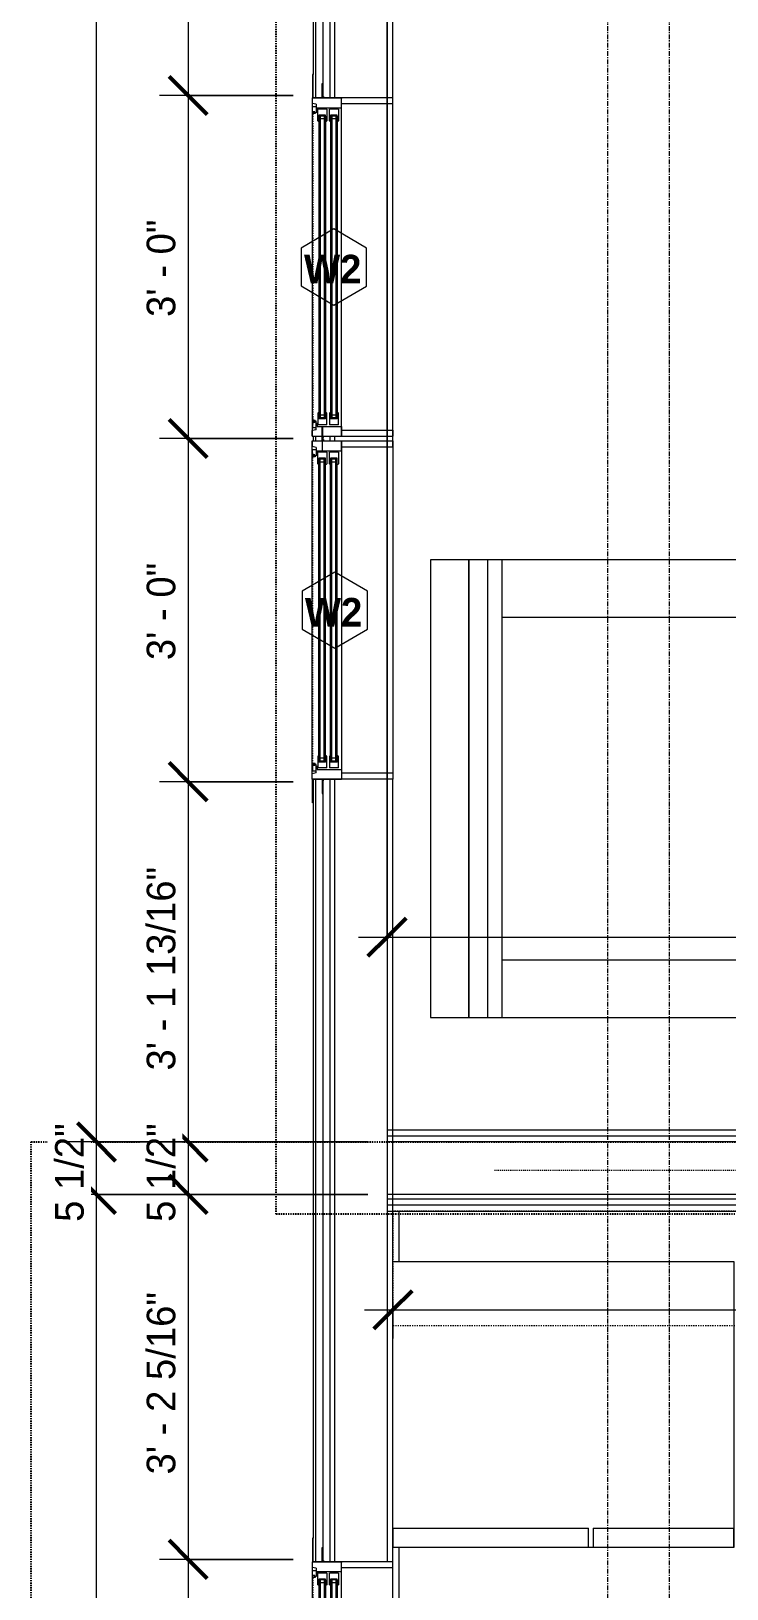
# Model space of a CAD drawing. Header units: inches. Extents: x -4058 to -1781, y 9814 to 12264.
# Drawn here: x -3889.8 to -3816.8, y 10506.3 to 10669.7 of the extents above; entities that cross this region are included whole.
import ezdxf

# ---------------------------------------------------------------- set-up
doc = ezdxf.new("R2010")
doc.units = ezdxf.units.IN
doc.header["$MEASUREMENT"] = 0
for name, pattern in [('Dash', [0.25, 0.125, -0.125]), ('Dash 3_32_', [0.1875, 0.09375, -0.09375]), ('Dash_2_', [0.25, 0.125, -0.125]), ('Grid Line 1_2_', [0.875, 0.5, -0.125, 0.125, -0.125])]:
    doc.linetypes.add(name, pattern=pattern)
for name, color, linetype, lineweight in [('0-1', 7, 'Continuous', 5), ('0-2', 7, 'Continuous', 9), ('A-ANNO-DIMS', 211, 'Continuous', 9), ('A-ANNO-DIMS-32', 211, 'Continuous', 9), ('A-DETL-1', 90, 'Dash 3_32_', 9), ('A-DETL-GENF-HDLN-1', 7, 'Dash', 9), ('A-DETL-GENF-HDLN-2', 1, 'Continuous', 18), ('A-FLOR-2', 192, 'Continuous', 9), ('A-GLAZ', 151, 'Continuous', 18), ('A-GLAZ-1', 7, 'Continuous', 9), ('A-GLAZ-IDEN', 152, 'Continuous', 9), ('A-WALL-1', 7, 'Continuous', 9), ('I-FURN', 30, 'Continuous', 9), ('I-WALL-3', 7, 'Continuous', 9), ('Q-CASE', 31, 'Continuous', 9), ('Q-CASE-HDLN', 31, 'Dash', 9), ('Q-SPCQ', 91, 'Continuous', 9), ('S-GRID-1', 1, 'Grid Line 1_2_', 9)]:
    doc.layers.add(name, color=color, linetype=linetype, lineweight=lineweight)
doc.layers.add('0-4', color=250, linetype='Dash_2_')
doc.styles.add('Century Gothic', font='ufonts.com_century-gothic.ttf', dxfattribs={"height": 3})
doc.styles.add('Century Gothic_B', font='GOTHICB.TTF', dxfattribs={"height": 3})
doc.dimstyles.new('MARKETING_DIMENSION', dxfattribs={"dimscale": 12, "dimtxt": 3.132505, "dimasz": 0.333333, "dimexe": 0.25, "dimexo": 0.166667, "dimgap": 0.041667, "dimtad": 1, "dimdec": 4, "dimrnd": 0.0625, "dimzin": 3, "dimdsep": 46, "dimlunit": 4, "dimtxsty": 'Century Gothic', "dimblk1": 'OBLIQUE', "dimblk2": 'OBLIQUE', "dimsah": 1, "dimcen": 0.09, "dimdle": 0.25, "dimazin": 0, "dimtfac": 1, "dimtdec": 4, "dimtix": 1, "dimtmove": 0, "dimatfit": 3, "dimfxl": 1, "dimtvp": 1, "dimtfill": 1, "dimfrac": 2, "dimtolj": 1, "dimtzin": 0, "dimarcsym": 2})
doc.dimstyles.new('THE_DIMENSION_STRING_3', dxfattribs={"dimscale": 12, "dimtxt": 3.132505, "dimasz": 0.333333, "dimexe": 0.25, "dimexo": 0.166667, "dimgap": 0.041667, "dimtad": 1, "dimdec": 4, "dimrnd": 0.0625, "dimzin": 3, "dimdsep": 46, "dimlunit": 4, "dimtxsty": 'Century Gothic', "dimblk1": 'OBLIQUE', "dimblk2": 'OBLIQUE', "dimsah": 1, "dimcen": 0.09, "dimdle": 0.25, "dimazin": 0, "dimtfac": 1, "dimtdec": 4, "dimtix": 1, "dimtmove": 0, "dimatfit": 3, "dimfxl": 1, "dimtvp": 1, "dimtfill": 1, "dimfrac": 2, "dimtolj": 1, "dimtzin": 0, "dimarcsym": 2})
doc.dimstyles.new('THE_DIMENSION_STRING_4', dxfattribs={"dimscale": 12, "dimtxt": 3.132505, "dimasz": 0.333333, "dimexe": 0.25, "dimexo": 0.166667, "dimgap": 0.041667, "dimtad": 1, "dimdec": 4, "dimrnd": 0.0625, "dimzin": 3, "dimdsep": 46, "dimlunit": 4, "dimtxsty": 'Century Gothic', "dimblk1": 'OBLIQUE', "dimblk2": 'OBLIQUE', "dimsah": 1, "dimcen": 0.09, "dimdle": 0.25, "dimazin": 0, "dimtfac": 1, "dimtdec": 4, "dimtix": 1, "dimtmove": 0, "dimatfit": 3, "dimfxl": 1, "dimtvp": 1, "dimtfill": 1, "dimfrac": 2, "dimtolj": 1, "dimtzin": 0, "dimarcsym": 2})
doc.dimstyles.new('THE_DIMENSION_STRING_5', dxfattribs={"dimscale": 12, "dimtxt": 3.132505, "dimasz": 0.333333, "dimexe": 0.25, "dimexo": 0.166667, "dimgap": 0.041667, "dimtad": 1, "dimdec": 4, "dimrnd": 0.0625, "dimzin": 3, "dimdsep": 46, "dimlunit": 4, "dimtxsty": 'Century Gothic', "dimblk1": 'OBLIQUE', "dimblk2": 'OBLIQUE', "dimsah": 1, "dimcen": 0.09, "dimdle": 0.25, "dimazin": 0, "dimtfac": 1, "dimtdec": 4, "dimtix": 1, "dimtmove": 0, "dimatfit": 3, "dimfxl": 1, "dimtvp": 1, "dimtfill": 1, "dimfrac": 2, "dimtolj": 1, "dimtzin": 0, "dimarcsym": 2})

# ---------------------------------------------------------------- blocks, each defined once
blk = doc.blocks.new('Window-Double_Hung-Marvin-Essential - ESDH3066 - 2nd Floor-3357214-UNIT PLANS - 2ND FLOOR')
at = {"layer": 'A-DETL-GENF-HDLN-1'}
blk.add_line((16.1, 4.22), (-16.5, 4.22), dxfattribs=at)
at = {"layer": 'A-DETL-GENF-HDLN-2'}
for p, q in [((-17.75, 4.28), (-17.16, 4.28)), ((-17.75, 4.28), (-17.75, 1.19)), ((-17.08, 3.87), (-17.16, 4.28)), ((-17.08, 3.87), (-16.19, 3.87)), ((-16.85, 4.25), (-16.85, 3.87)), ((-16.3, 4.25), (-16.85, 4.25)), ((-16.38, 3.77), (-16.72, 3.77)), ((-16.72, 3.77), (-16.72, 1.19)), ((-15.34, 3.69), (-16.56, 3.69)), ((-16.56, 2.75), (-16.56, 3.69)), ((-16.38, 3.87), (-16.38, 3.77)), ((-16.3, 4.01), (-16.3, 4.25)), ((-16.18, 4.01), (-16.3, 4.01)), ((-16.19, 3.97), (-16.1, 3.97)), ((-16.19, 3.87), (-16.19, 3.97)), ((-16.18, 4.22), (-16.1, 4.22)), ((-16.18, 4.22), (-16.18, 4.01)), ((-16.1, 3.97), (-16.1, 4.22)), ((-15.94, 2.87), (-15.94, 3.59)), ((-15.94, 3.59), (-15.28, 3.59)), ((-15.84, 2.88), (-15.84, 3.57)), ((-15.54, 3.01), (-15.54, 3.45)), ((-15.34, 3.69), (-15.28, 3.63)), ((-15.28, 3.59), (-15.28, 3.63)), ((15.34, 3.69), (15.28, 3.63)), ((15.28, 3.59), (15.28, 3.63)), ((15.94, 3.59), (15.28, 3.59)), ((15.34, 3.69), (16.56, 3.69)), ((15.54, 3.01), (15.54, 3.45)), ((15.84, 2.88), (15.84, 3.57)), ((15.94, 2.87), (15.94, 3.59)), ((16.18, 4.22), (16.1, 4.22)), ((16.1, 3.97), (16.1, 4.22)), ((16.19, 3.97), (16.1, 3.97)), ((16.18, 4.22), (16.18, 4.01)), ((16.18, 4.01), (16.3, 4.01)), ((16.19, 3.87), (16.19, 3.97)), ((17.08, 3.87), (16.19, 3.87)), ((16.3, 4.01), (16.3, 4.25)), ((16.3, 4.25), (16.85, 4.25)), ((16.38, 3.87), (16.38, 3.77)), ((16.38, 3.77), (16.72, 3.77)), ((16.56, 2.75), (16.56, 3.69)), ((16.72, 3.77), (16.72, 1.19)), ((16.85, 4.25), (16.85, 3.87)), ((17.08, 3.87), (17.16, 4.28)), ((17.75, 4.28), (17.16, 4.28)), ((17.75, 4.28), (17.75, 1.19)), ((-19.25, 3.23), (-19.25, 3.19)), ((-17.75, 3.23), (-19.25, 3.23)), ((-19.25, 3.19), (-17.9, 3.19)), ((-17.9, 3.19), (-17.9, 3.08)), ((-17.9, 3.08), (-17.75, 3.08)), ((-16.56, 2.75), (-15.34, 2.75)), ((-15.34, 2.47), (-16.56, 2.47)), ((-16.56, 1.53), (-16.56, 2.47)), ((-15.28, 2.87), (-15.94, 2.87)), ((-15.94, 1.65), (-15.94, 2.37)), ((-15.94, 2.37), (-15.28, 2.37)), ((-15.28, 1.65), (-15.94, 1.65)), ((-15.84, 1.66), (-15.84, 2.35)), ((-15.54, 1.79), (-15.54, 2.23)), ((-15.34, 2.75), (-15.28, 2.81)), ((-15.34, 2.47), (-15.28, 2.41)), ((-15.28, 2.81), (-15.28, 2.87)), ((-15.28, 2.37), (-15.28, 2.41)), ((-15.28, 1.59), (-15.28, 1.65)), ((15.28, 2.81), (15.28, 2.87)), ((15.28, 2.87), (15.94, 2.87)), ((15.34, 2.75), (15.28, 2.81)), ((15.34, 2.47), (15.28, 2.41)), ((15.28, 2.37), (15.28, 2.41)), ((15.94, 2.37), (15.28, 2.37)), ((15.28, 1.59), (15.28, 1.65)), ((15.28, 1.65), (15.94, 1.65)), ((16.56, 2.75), (15.34, 2.75)), ((15.34, 2.47), (16.56, 2.47)), ((15.54, 1.79), (15.54, 2.23)), ((15.84, 1.66), (15.84, 2.35)), ((15.94, 1.65), (15.94, 2.37)), ((16.56, 1.53), (16.56, 2.47)), ((17.75, 3.23), (19.25, 3.23)), ((17.9, 3.08), (17.75, 3.08)), ((17.9, 3.19), (17.9, 3.08)), ((19.25, 3.19), (17.9, 3.19)), ((19.25, 3.23), (19.25, 3.19)), ((-16.72, 1.19), (-17.75, 1.19)), ((-17.13, 1.16), (-17.13, -4.19)), ((-16.56, 1.53), (-15.34, 1.53)), ((-15.34, 1.53), (-15.28, 1.59)), ((15.34, 1.53), (15.28, 1.59)), ((16.56, 1.53), (15.34, 1.53)), ((16.72, 1.19), (17.75, 1.19)), ((17.12, -4.19), (17.12, 1.16)), ((-17.13, -4.19), (-17.75, -4.19)), ((17.12, -4.19), (17.75, -4.19))]:
    blk.add_line(p, q, dxfattribs=at)
at = {"layer": 'A-GLAZ'}
for p, q in [((15.84, 3.57), (-15.84, 3.57)), ((15.84, 3.45), (-15.84, 3.45)), ((15.84, 3.01), (-15.84, 3.01)), ((15.84, 2.88), (-15.84, 2.88)), ((15.84, 2.35), (-15.84, 2.35)), ((15.84, 2.23), (-15.84, 2.23)), ((15.84, 1.79), (-15.84, 1.79)), ((15.84, 1.66), (-15.84, 1.66))]:
    blk.add_line(p, q, dxfattribs=at)
at = {"layer": 'A-GLAZ-1'}
for p, q in [((17.75, 4.28), (-17.75, 4.28)), ((-17.75, 4.28), (-17.75, 1.19)), ((17.75, 1.19), (17.75, 4.28)), ((20.21, 4.25), (17.75, 4.25)), ((17.75, 4.19), (20.21, 4.19)), ((20.21, 4.19), (20.21, 4.25)), ((-17.75, 1.19), (17.75, 1.19)), ((-17.75, 1.16), (-17.75, -4.19)), ((17.75, -4.19), (17.75, 1.16)), ((-17.75, -4.19), (17.75, -4.19))]:
    blk.add_line(p, q, dxfattribs=at)
blk = doc.blocks.new('Window-Double_Hung-Marvin-Essential - ESDH3066 - 2nd Floor-3357213-UNIT PLANS - 2ND FLOOR')
at = {"layer": 'A-DETL-GENF-HDLN-1'}
blk.add_line((16.1, -4.22), (-16.5, -4.22), dxfattribs=at)
at = {"layer": 'A-DETL-GENF-HDLN-2'}
for p, q in [((-17.13, 4.19), (-17.75, 4.19)), ((-17.13, -1.16), (-17.13, 4.19)), ((17.12, 4.19), (17.75, 4.19)), ((17.12, 4.19), (17.12, -1.16)), ((-16.72, -1.19), (-17.75, -1.19)), ((-17.75, -4.28), (-17.75, -1.19)), ((-16.72, -3.77), (-16.72, -1.19)), ((-16.56, -1.53), (-15.34, -1.53)), ((-16.56, -1.53), (-16.56, -2.47)), ((-15.34, -1.53), (-15.28, -1.59)), ((-15.28, -1.59), (-15.28, -1.65)), ((15.34, -1.53), (15.28, -1.59)), ((15.28, -1.59), (15.28, -1.65)), ((16.56, -1.53), (15.34, -1.53)), ((16.56, -1.53), (16.56, -2.47)), ((16.72, -3.77), (16.72, -1.19)), ((16.72, -1.19), (17.75, -1.19)), ((17.75, -4.28), (17.75, -1.19)), ((-19.25, -3.23), (-19.25, -3.19)), ((-19.25, -3.19), (-17.9, -3.19)), ((-17.75, -3.23), (-19.25, -3.23)), ((-17.9, -3.19), (-17.9, -3.08)), ((-17.9, -3.08), (-17.75, -3.08)), ((-15.34, -2.47), (-16.56, -2.47)), ((-16.56, -2.75), (-15.34, -2.75)), ((-16.56, -2.75), (-16.56, -3.69)), ((-15.28, -1.65), (-15.94, -1.65)), ((-15.94, -1.65), (-15.94, -2.37)), ((-15.94, -2.37), (-15.28, -2.37)), ((-15.28, -2.87), (-15.94, -2.87)), ((-15.94, -2.87), (-15.94, -3.59)), ((-15.84, -1.66), (-15.84, -2.35)), ((-15.84, -2.88), (-15.84, -3.57)), ((-15.54, -1.79), (-15.54, -2.23)), ((-15.54, -3.01), (-15.54, -3.45)), ((-15.34, -2.47), (-15.28, -2.41)), ((-15.34, -2.75), (-15.28, -2.81)), ((-15.28, -2.37), (-15.28, -2.41)), ((-15.28, -2.81), (-15.28, -2.87)), ((15.28, -1.65), (15.94, -1.65)), ((15.28, -2.37), (15.28, -2.41)), ((15.94, -2.37), (15.28, -2.37)), ((15.34, -2.47), (15.28, -2.41)), ((15.34, -2.75), (15.28, -2.81)), ((15.28, -2.81), (15.28, -2.87)), ((15.28, -2.87), (15.94, -2.87)), ((15.34, -2.47), (16.56, -2.47)), ((16.56, -2.75), (15.34, -2.75)), ((15.54, -1.79), (15.54, -2.23)), ((15.54, -3.01), (15.54, -3.45)), ((15.84, -1.66), (15.84, -2.35)), ((15.84, -2.88), (15.84, -3.57)), ((15.94, -1.65), (15.94, -2.37)), ((15.94, -2.87), (15.94, -3.59)), ((16.56, -2.75), (16.56, -3.69)), ((17.9, -3.08), (17.75, -3.08)), ((17.75, -3.23), (19.25, -3.23)), ((17.9, -3.19), (17.9, -3.08)), ((19.25, -3.19), (17.9, -3.19)), ((19.25, -3.23), (19.25, -3.19)), ((-17.75, -4.28), (-17.16, -4.28)), ((-17.08, -3.87), (-17.16, -4.28)), ((-17.08, -3.87), (-16.19, -3.87)), ((-16.85, -4.25), (-16.85, -3.87)), ((-16.3, -4.25), (-16.85, -4.25)), ((-16.38, -3.77), (-16.72, -3.77)), ((-15.34, -3.69), (-16.56, -3.69)), ((-16.38, -3.87), (-16.38, -3.77)), ((-16.18, -4.01), (-16.3, -4.01)), ((-16.3, -4.01), (-16.3, -4.25)), ((-16.19, -3.87), (-16.19, -3.97)), ((-16.19, -3.97), (-16.1, -3.97)), ((-16.18, -4.22), (-16.18, -4.01)), ((-16.18, -4.22), (-16.1, -4.22)), ((-16.1, -3.97), (-16.1, -4.22)), ((-15.94, -3.59), (-15.28, -3.59)), ((-15.34, -3.69), (-15.28, -3.63)), ((-15.28, -3.59), (-15.28, -3.63)), ((15.28, -3.59), (15.28, -3.63)), ((15.94, -3.59), (15.28, -3.59)), ((15.34, -3.69), (15.28, -3.63)), ((15.34, -3.69), (16.56, -3.69)), ((16.19, -3.97), (16.1, -3.97)), ((16.1, -3.97), (16.1, -4.22)), ((16.18, -4.22), (16.1, -4.22)), ((16.18, -4.22), (16.18, -4.01)), ((16.18, -4.01), (16.3, -4.01)), ((17.08, -3.87), (16.19, -3.87)), ((16.19, -3.87), (16.19, -3.97)), ((16.3, -4.01), (16.3, -4.25)), ((16.3, -4.25), (16.85, -4.25)), ((16.38, -3.87), (16.38, -3.77)), ((16.38, -3.77), (16.72, -3.77)), ((16.85, -4.25), (16.85, -3.87)), ((17.08, -3.87), (17.16, -4.28)), ((17.75, -4.28), (17.16, -4.28))]:
    blk.add_line(p, q, dxfattribs=at)
at = {"layer": 'A-GLAZ'}
for p, q in [((15.84, -1.66), (-15.84, -1.66)), ((15.84, -1.79), (-15.84, -1.79)), ((15.84, -2.23), (-15.84, -2.23)), ((15.84, -2.35), (-15.84, -2.35)), ((15.84, -2.88), (-15.84, -2.88)), ((15.84, -3.01), (-15.84, -3.01)), ((15.84, -3.45), (-15.84, -3.45)), ((15.84, -3.57), (-15.84, -3.57))]:
    blk.add_line(p, q, dxfattribs=at)
at = {"layer": 'A-GLAZ-1'}
for p, q in [((-17.75, 4.19), (17.75, 4.19)), ((-17.75, -1.16), (-17.75, 4.19)), ((17.75, 4.19), (17.75, -1.16)), ((-17.75, -1.19), (17.75, -1.19)), ((-17.75, -4.28), (-17.75, -1.19)), ((17.75, -1.19), (17.75, -4.28)), ((17.75, -4.28), (-17.75, -4.28)), ((17.75, -4.19), (20.21, -4.19)), ((20.21, -4.25), (17.75, -4.25)), ((20.21, -4.19), (20.21, -4.25))]:
    blk.add_line(p, q, dxfattribs=at)
blk = doc.blocks.new('CTR - 1st Phase - Shell_rvt-1-UNIT PLANS - 2ND FLOOR')
at = {"layer": 'A-WALL-1'}
for p, q in [((-3857.97, 10713.5), (-3857.97, 10662.74)), ((-3852.47, 10713.5), (-3852.47, 10662.74)), ((-3851.85, 10662.74), (-3851.85, 10713.5)), ((-3860.22, 10703.98), (-3860.22, 10665.2)), ((-3859.97, 10702.23), (-3859.97, 10662.74)), ((-3859.22, 10702.23), (-3859.22, 10662.74)), ((-3858.47, 10702.23), (-3858.47, 10662.74)), ((-3857.22, 10662.74), (-3857.19, 10662.74)), ((-3860.22, 10627.24), (-3860.22, 10626.74)), ((-3859.97, 10627.24), (-3859.97, 10626.74)), ((-3859.22, 10627.24), (-3859.22, 10626.74)), ((-3858.47, 10627.24), (-3858.47, 10626.74)), ((-3857.97, 10627.24), (-3857.97, 10626.74)), ((-3857.19, 10627.24), (-3857.22, 10627.24)), ((-3852.47, 10627.24), (-3852.47, 10626.74)), ((-3851.85, 10626.74), (-3851.85, 10627.24)), ((-3857.22, 10626.74), (-3857.19, 10626.74)), ((-3859.97, 10591.24), (-3859.97, 10509.14)), ((-3859.22, 10591.24), (-3859.22, 10509.14)), ((-3858.47, 10591.24), (-3858.47, 10509.14)), ((-3857.97, 10591.24), (-3857.97, 10509.14)), ((-3857.19, 10591.24), (-3857.22, 10591.24)), ((-3852.47, 10591.24), (-3852.47, 10509.14)), ((-3851.85, 10540.65), (-3851.85, 10591.24)), ((-3860.22, 10588.78), (-3860.22, 10511.6)), ((-3851.85, 10509.14), (-3851.85, 10510.65)), ((-3857.22, 10509.14), (-3857.19, 10509.14))]:
    blk.add_line(p, q, dxfattribs=at)
at = {"layer": '0-2'}
for name, p, rotation in [('Window-Double_Hung-Marvin-Essential - ESDH3066 - 2nd Floor-3357214-UNIT PLANS - 2ND FLOOR', (-3856.04, 10644.99), 89.99999999999991), ('Window-Double_Hung-Marvin-Essential - ESDH3066 - 2nd Floor-3357213-UNIT PLANS - 2ND FLOOR', (-3856.04, 10608.99), 269.9999999999999), ('Window-Double_Hung-Marvin-Essential - ESDH3066 - 2nd Floor-3357214-UNIT PLANS - 2ND FLOOR', (-3856.04, 10491.39), 89.99999999999991)]:
    blk.add_blockref(name, p, dxfattribs=dict(at, rotation=rotation))
blk = doc.blocks.new('CTR - 1st Phase - Common Walls_rvt-1-UNIT PLANS - 2ND FLOOR')
at = {"layer": 'A-WALL-1'}
for p, q in [((-3783.41, 10553.81), (-3852.47, 10553.81)), ((-3783.41, 10553.19), (-3852.47, 10553.19)), ((-3487.3, 10547.69), (-3852.47, 10547.69)), ((-3487.3, 10547.19), (-3852.47, 10547.19)), ((-3487.3, 10546.56), (-3852.47, 10546.56))]:
    blk.add_line(p, q, dxfattribs=at)
at = {"layer": 'I-WALL-3'}
for p, q in [((-3783.41, 10554.44), (-3852.47, 10554.44)), ((-3852.47, 10554.44), (-3852.47, 10545.94)), ((-3852.47, 10545.94), (-3487.3, 10545.94))]:
    blk.add_line(p, q, dxfattribs=at)
blk = doc.blocks.new('Couch-Both_Arms-Generic - 2-1352635-UNIT PLANS - 2ND FLOOR')
at = {"layer": 'I-FURN'}
for p, q in [((24, 17.5), (-24, 17.5)), ((-24, 17.5), (-24, 13.5)), ((24, 13.5), (24, 17.5)), ((-24, 13.5), (24, 13.5)), ((24, 13.5), (-24, 13.5)), ((-24, 13.5), (-24, 10)), ((24, 10), (24, 13.5)), ((-24, 11.5), (24, 11.5)), ((-24, 10), (-24, -17.5)), ((-24, 10), (24, 10)), ((-18, -17.5), (-18, 10)), ((18, 10), (18, -17.5)), ((24, -17.5), (24, 10)), ((-24, -17.5), (-18, -17.5)), ((-18, -17.5), (-18, -18.5)), ((18, -18.5), (18, -17.5)), ((18, -17.5), (24, -17.5)), ((-18, -18.5), (18, -18.5))]:
    blk.add_line(p, q, dxfattribs=at)
blk = doc.blocks.new('OD_CW_Upper Cabinet - OD_CW_Upper Cabinet-4320237-UNIT PLANS - 2ND FLOOR')
at = {"layer": 'Q-CASE-HDLN'}
for p, q in [((171.54, 24), (0.74, 24)), ((0.74, 24), (0.74, 12)), ((171.54, 12), (171.54, 24)), ((0.74, 12), (171.54, 12))]:
    blk.add_line(p, q, dxfattribs=at)
blk = doc.blocks.new('Refrigerator_-_Side-by-Side_6047 - 36_ X 30_-1372843-UNIT PLANS - 2ND FLOOR')
at = {"layer": 'Q-SPCQ'}
for p, q in [((-17.88, 15.58), (17.87, 15.58)), ((-17.88, -14.42), (-17.88, 15.58)), ((-17.88, 15.58), (-3.13, 15.58)), ((-17.88, 15.58), (-17.88, 13.58)), ((-3.13, 13.58), (-3.13, 15.58)), ((-2.63, 15.58), (17.87, 15.58)), ((-2.63, 15.58), (-2.63, 13.58)), ((17.87, 15.58), (17.87, -14.42)), ((17.87, 13.58), (17.87, 15.58)), ((-3.13, 13.58), (-17.88, 13.58)), ((17.87, 13.58), (-2.63, 13.58)), ((17.87, -14.42), (-17.88, -14.42))]:
    blk.add_line(p, q, dxfattribs=at)
blk = doc.blocks.new('DIMBLOCK638-UNIT PLANS - 2ND FLOOR')
at = {"layer": 'A-ANNO-DIMS-32', "lineweight": 50}
for p, q in [((-3873.33, 10712.69), (-3875.33, 10714.69)), ((-3873.33, 10712.69), (-3871.33, 10710.69)), ((-3873.33, 10662.99), (-3875.33, 10664.99)), ((-3873.33, 10662.99), (-3871.33, 10660.99))]:
    blk.add_line(p, q, dxfattribs=at)
at = {"layer": 'A-ANNO-DIMS-32'}
for p, q in [((-3861.97, 10712.69), (-3876.33, 10712.69)), ((-3873.33, 10712.69), (-3873.33, 10662.99)), ((-3873.33, 10712.69), (-3861.97, 10712.69)), ((-3862.32, 10662.99), (-3876.33, 10662.99)), ((-3873.33, 10662.99), (-3862.32, 10662.99))]:
    blk.add_line(p, q, dxfattribs=at)
at = {"layer": 'A-ANNO-DIMS-32', "color": 0, "insert": (-3877.68, 10676.43), "char_height": 3, "width": 27.387, "attachment_point": 1, "rotation": 90, "line_spacing_factor": 0.984502, "style": 'Century Gothic', "bg_fill": 3, "box_fill_scale": 1.25, "bg_fill_color": 256, "bg_fill_true_color": 13158600, "bg_fill_transparency": 0}
blk.add_mtext('4\' - 1 11/16"', dxfattribs=at)
blk = doc.blocks.new('_Oblique')
at = {"color": 0, "linetype": 'ByBlock', "lineweight": -2}
blk.add_line((-0.5, -0.5), (0.5, 0.5), dxfattribs=at)
blk = doc.blocks.new('DIMBLOCK639-UNIT PLANS - 2ND FLOOR')
at = {"layer": 'A-ANNO-DIMS-32', "lineweight": 50}
for p, q in [((-3873.33, 10662.99), (-3875.33, 10664.99)), ((-3873.33, 10662.99), (-3871.33, 10660.99)), ((-3873.33, 10626.99), (-3875.33, 10628.99)), ((-3873.33, 10626.99), (-3871.33, 10624.99))]:
    blk.add_line(p, q, dxfattribs=at)
at = {"layer": 'A-ANNO-DIMS-32'}
for p, q in [((-3862.32, 10662.99), (-3876.33, 10662.99)), ((-3873.33, 10662.99), (-3873.33, 10626.99)), ((-3873.33, 10662.99), (-3862.32, 10662.99)), ((-3862.32, 10626.99), (-3876.33, 10626.99)), ((-3873.33, 10626.99), (-3862.32, 10626.99))]:
    blk.add_line(p, q, dxfattribs=at)
at = {"layer": 'A-ANNO-DIMS-32', "color": 0, "insert": (-3877.68, 10639.75), "char_height": 3, "width": 12.5897, "attachment_point": 1, "rotation": 90, "line_spacing_factor": 0.984502, "style": 'Century Gothic', "bg_fill": 3, "box_fill_scale": 1.25, "bg_fill_color": 256, "bg_fill_true_color": 13158600, "bg_fill_transparency": 0}
blk.add_mtext('3\' - 0"', dxfattribs=at)
blk = doc.blocks.new('DIMBLOCK640-UNIT PLANS - 2ND FLOOR')
at = {"layer": 'A-ANNO-DIMS-32', "lineweight": 50}
for p, q in [((-3873.33, 10626.99), (-3875.33, 10628.99)), ((-3873.33, 10626.99), (-3871.33, 10624.99)), ((-3873.33, 10590.99), (-3875.33, 10592.99)), ((-3873.33, 10590.99), (-3871.33, 10588.99))]:
    blk.add_line(p, q, dxfattribs=at)
at = {"layer": 'A-ANNO-DIMS-32'}
for p, q in [((-3862.32, 10626.99), (-3876.33, 10626.99)), ((-3873.33, 10626.99), (-3873.33, 10590.99)), ((-3873.33, 10626.99), (-3862.32, 10626.99)), ((-3862.32, 10590.99), (-3876.33, 10590.99)), ((-3873.33, 10590.99), (-3862.32, 10590.99))]:
    blk.add_line(p, q, dxfattribs=at)
at = {"layer": 'A-ANNO-DIMS-32', "color": 0, "insert": (-3877.68, 10603.74), "char_height": 3, "width": 12.5897, "attachment_point": 1, "rotation": 90, "line_spacing_factor": 0.984502, "style": 'Century Gothic', "bg_fill": 3, "box_fill_scale": 1.25, "bg_fill_color": 256, "bg_fill_true_color": 13158600, "bg_fill_transparency": 0}
blk.add_mtext('3\' - 0"', dxfattribs=at)
blk = doc.blocks.new('DIMBLOCK641-UNIT PLANS - 2ND FLOOR')
at = {"layer": 'A-ANNO-DIMS-32', "lineweight": 50}
for p, q in [((-3873.33, 10590.99), (-3875.33, 10592.99)), ((-3873.33, 10590.99), (-3871.33, 10588.99)), ((-3873.33, 10553.19), (-3875.33, 10555.19)), ((-3873.33, 10553.19), (-3871.33, 10551.19))]:
    blk.add_line(p, q, dxfattribs=at)
at = {"layer": 'A-ANNO-DIMS-32'}
for p, q in [((-3862.32, 10590.99), (-3876.33, 10590.99)), ((-3873.33, 10590.99), (-3873.33, 10553.19)), ((-3873.33, 10590.99), (-3862.32, 10590.99)), ((-3854.47, 10553.19), (-3876.33, 10553.19)), ((-3873.33, 10553.19), (-3854.47, 10553.19))]:
    blk.add_line(p, q, dxfattribs=at)
at = {"layer": 'A-ANNO-DIMS-32', "color": 0, "insert": (-3877.68, 10560.68), "char_height": 3, "width": 27.387, "attachment_point": 1, "rotation": 90, "line_spacing_factor": 0.984502, "style": 'Century Gothic', "bg_fill": 3, "box_fill_scale": 1.25, "bg_fill_color": 256, "bg_fill_true_color": 13158600, "bg_fill_transparency": 0}
blk.add_mtext('3\' - 1 13/16"', dxfattribs=at)
blk = doc.blocks.new('DIMBLOCK642-UNIT PLANS - 2ND FLOOR')
at = {"layer": 'A-ANNO-DIMS-32', "lineweight": 50}
for p, q in [((-3873.33, 10553.19), (-3875.33, 10555.19)), ((-3873.33, 10553.19), (-3871.33, 10551.19)), ((-3873.33, 10547.69), (-3875.33, 10549.69)), ((-3873.33, 10547.69), (-3871.33, 10545.69))]:
    blk.add_line(p, q, dxfattribs=at)
at = {"layer": 'A-ANNO-DIMS-32'}
for p, q in [((-3854.47, 10553.19), (-3876.33, 10553.19)), ((-3873.33, 10553.19), (-3873.33, 10547.69)), ((-3873.33, 10553.19), (-3854.47, 10553.19)), ((-3854.47, 10547.69), (-3876.33, 10547.69)), ((-3873.33, 10547.69), (-3854.47, 10547.69))]:
    blk.add_line(p, q, dxfattribs=at)
at = {"layer": 'A-ANNO-DIMS-32', "color": 0, "insert": (-3877.68, 10544.8), "char_height": 3, "width": 13.5444, "attachment_point": 1, "rotation": 90, "line_spacing_factor": 0.984502, "style": 'Century Gothic', "bg_fill": 3, "box_fill_scale": 1.25, "bg_fill_color": 256, "bg_fill_true_color": 13158600, "bg_fill_transparency": 0}
blk.add_mtext('5 1/2"', dxfattribs=at)
blk = doc.blocks.new('DIMBLOCK643-UNIT PLANS - 2ND FLOOR')
at = {"layer": 'A-ANNO-DIMS-32', "lineweight": 50}
for p, q in [((-3873.33, 10547.69), (-3875.33, 10549.69)), ((-3873.33, 10547.69), (-3871.33, 10545.69)), ((-3873.33, 10509.39), (-3875.33, 10511.39)), ((-3873.33, 10509.39), (-3871.33, 10507.39))]:
    blk.add_line(p, q, dxfattribs=at)
at = {"layer": 'A-ANNO-DIMS-32'}
for p, q in [((-3854.47, 10547.69), (-3876.33, 10547.69)), ((-3873.33, 10547.69), (-3873.33, 10509.39)), ((-3873.33, 10547.69), (-3854.47, 10547.69)), ((-3862.32, 10509.39), (-3876.33, 10509.39)), ((-3873.33, 10509.39), (-3862.32, 10509.39))]:
    blk.add_line(p, q, dxfattribs=at)
at = {"layer": 'A-ANNO-DIMS-32', "color": 0, "insert": (-3877.68, 10518.3), "char_height": 3, "width": 24.5827, "attachment_point": 1, "rotation": 90, "line_spacing_factor": 0.984502, "style": 'Century Gothic', "bg_fill": 3, "box_fill_scale": 1.25, "bg_fill_color": 256, "bg_fill_true_color": 13158600, "bg_fill_transparency": 0}
blk.add_mtext('3\' - 2 5/16"', dxfattribs=at)
blk = doc.blocks.new('DIMBLOCK644-UNIT PLANS - 2ND FLOOR')
at = {"layer": 'A-ANNO-DIMS-32', "lineweight": 50}
for p, q in [((-3873.33, 10509.39), (-3875.33, 10511.39)), ((-3873.33, 10509.39), (-3871.33, 10507.39)), ((-3873.33, 10473.39), (-3875.33, 10475.39)), ((-3873.33, 10473.39), (-3871.33, 10471.39))]:
    blk.add_line(p, q, dxfattribs=at)
at = {"layer": 'A-ANNO-DIMS-32'}
for p, q in [((-3862.32, 10509.39), (-3876.33, 10509.39)), ((-3873.33, 10509.39), (-3873.33, 10473.39)), ((-3873.33, 10509.39), (-3862.32, 10509.39)), ((-3862.32, 10473.39), (-3876.33, 10473.39)), ((-3873.33, 10473.39), (-3862.32, 10473.39))]:
    blk.add_line(p, q, dxfattribs=at)
at = {"layer": 'A-ANNO-DIMS-32', "color": 0, "insert": (-3877.68, 10486.15), "char_height": 3, "width": 12.5897, "attachment_point": 1, "rotation": 90, "line_spacing_factor": 0.984502, "style": 'Century Gothic', "bg_fill": 3, "box_fill_scale": 1.25, "bg_fill_color": 256, "bg_fill_true_color": 13158600, "bg_fill_transparency": 0}
blk.add_mtext('3\' - 0"', dxfattribs=at)
blk = doc.blocks.new('DIMBLOCK758-UNIT PLANS - 2ND FLOOR')
at = {"layer": 'A-ANNO-DIMS-32'}
for p, q in [((-3852.47, 10695.19), (-3852.47, 10571.67)), ((-3852.47, 10574.67), (-3852.47, 10695.19)), ((-3610.8, 10580.19), (-3610.8, 10571.67)), ((-3610.8, 10574.67), (-3610.8, 10580.19)), ((-3855.47, 10574.67), (-3610.8, 10574.67))]:
    blk.add_line(p, q, dxfattribs=at)
at = {"layer": 'A-ANNO-DIMS-32', "lineweight": 50}
for p, q in [((-3852.47, 10574.67), (-3850.47, 10576.67)), ((-3610.8, 10574.67), (-3608.8, 10576.67)), ((-3852.47, 10574.67), (-3854.47, 10572.67)), ((-3610.8, 10574.67), (-3612.8, 10572.67))]:
    blk.add_line(p, q, dxfattribs=at)
at = {"layer": 'A-ANNO-DIMS-32', "color": 0, "insert": (-3744.22, 10579.01), "char_height": 3, "width": 30.1914, "attachment_point": 1, "line_spacing_factor": 0.984502, "style": 'Century Gothic', "bg_fill": 3, "box_fill_scale": 1.25, "bg_fill_color": 256, "bg_fill_true_color": 13158600, "bg_fill_transparency": 0}
blk.add_mtext('20\' - 1 11/16"', dxfattribs=at)
blk = doc.blocks.new('DIMBLOCK1130-UNIT PLANS - 2ND FLOOR')
at = {"layer": 'A-ANNO-DIMS-32', "lineweight": 50}
for p, q in [((-3882.95, 10547.69), (-3884.95, 10549.69)), ((-3882.95, 10547.69), (-3880.95, 10545.69)), ((-3882.95, 10351.9), (-3884.95, 10353.9)), ((-3882.95, 10351.9), (-3880.95, 10349.9))]:
    blk.add_line(p, q, dxfattribs=at)
at = {"layer": 'A-ANNO-DIMS-32'}
for p, q in [((-3854.47, 10547.69), (-3885.95, 10547.69)), ((-3882.95, 10351.9), (-3882.95, 10547.69)), ((-3882.95, 10547.69), (-3854.47, 10547.69)), ((-3854.47, 10351.9), (-3885.95, 10351.9)), ((-3882.95, 10351.9), (-3854.47, 10351.9))]:
    blk.add_line(p, q, dxfattribs=at)
at = {"layer": 'A-ANNO-DIMS-32', "color": 0, "insert": (-3887.29, 10437.22), "char_height": 3, "width": 30.1914, "attachment_point": 1, "rotation": 90, "line_spacing_factor": 0.984502, "style": 'Century Gothic', "bg_fill": 3, "box_fill_scale": 1.25, "bg_fill_color": 256, "bg_fill_true_color": 13158600, "bg_fill_transparency": 0}
blk.add_mtext('16\' - 3 13/16"', dxfattribs=at)
blk = doc.blocks.new('DIMBLOCK1131-UNIT PLANS - 2ND FLOOR')
at = {"layer": 'A-ANNO-DIMS-32', "lineweight": 50}
for p, q in [((-3882.95, 10553.19), (-3884.95, 10555.19)), ((-3882.95, 10553.19), (-3880.95, 10551.19)), ((-3882.95, 10547.69), (-3884.95, 10549.69)), ((-3882.95, 10547.69), (-3880.95, 10545.69))]:
    blk.add_line(p, q, dxfattribs=at)
at = {"layer": 'A-ANNO-DIMS-32'}
for p, q in [((-3854.47, 10553.19), (-3885.95, 10553.19)), ((-3882.95, 10547.69), (-3882.95, 10553.19)), ((-3882.95, 10553.19), (-3854.47, 10553.19)), ((-3854.47, 10547.69), (-3885.95, 10547.69)), ((-3882.95, 10547.69), (-3854.47, 10547.69))]:
    blk.add_line(p, q, dxfattribs=at)
at = {"layer": 'A-ANNO-DIMS-32', "color": 0, "insert": (-3887.29, 10544.8), "char_height": 3, "width": 13.5444, "attachment_point": 1, "rotation": 90, "line_spacing_factor": 0.984502, "style": 'Century Gothic', "bg_fill": 3, "box_fill_scale": 1.25, "bg_fill_color": 256, "bg_fill_true_color": 13158600, "bg_fill_transparency": 0}
blk.add_mtext('5 1/2"', dxfattribs=at)
blk = doc.blocks.new('DIMBLOCK1132-UNIT PLANS - 2ND FLOOR')
at = {"layer": 'A-ANNO-DIMS-32', "lineweight": 50}
for p, q in [((-3882.95, 10836), (-3884.95, 10838)), ((-3882.95, 10836), (-3880.95, 10834)), ((-3882.95, 10553.19), (-3884.95, 10555.19)), ((-3882.95, 10553.19), (-3880.95, 10551.19))]:
    blk.add_line(p, q, dxfattribs=at)
at = {"layer": 'A-ANNO-DIMS-32'}
for p, q in [((-3854.47, 10836), (-3885.95, 10836)), ((-3882.95, 10553.19), (-3882.95, 10836)), ((-3882.95, 10836), (-3854.47, 10836)), ((-3854.47, 10553.19), (-3885.95, 10553.19)), ((-3882.95, 10553.19), (-3854.47, 10553.19))]:
    blk.add_line(p, q, dxfattribs=at)
at = {"layer": 'A-ANNO-DIMS-32', "color": 0, "insert": (-3887.29, 10682.02), "char_height": 3, "width": 30.1914, "attachment_point": 1, "rotation": 90, "line_spacing_factor": 0.984502, "style": 'Century Gothic', "bg_fill": 3, "box_fill_scale": 1.25, "bg_fill_color": 256, "bg_fill_true_color": 13158600, "bg_fill_transparency": 0}
blk.add_mtext('23\' - 6 13/16"', dxfattribs=at)
blk = doc.blocks.new('Window Tag - ONE-4156801-UNIT PLANS - 2ND FLOOR')
at = {"layer": 'A-GLAZ-IDEN'}
for p, q in [((0, 0.125), (-0.1071, 0.0619)), ((0.107, 0.062), (0, 0.125)), ((-0.1071, 0.0619), (-0.1071, -0.0619)), ((0.107, -0.0624), (0.107, 0.062)), ((-0.1071, -0.0619), (0, -0.125)), ((0, -0.125), (0.107, -0.0624))]:
    blk.add_line(p, q, dxfattribs=at)
blk = doc.blocks.new('DIMBLOCK1583-UNIT PLANS - 2ND FLOOR')
at = {"layer": 'A-ANNO-DIMS-32', "lineweight": 50}
for p, q in [((-3851.85, 10535.57), (-3849.85, 10537.57)), ((-3681.05, 10535.57), (-3679.05, 10537.57)), ((-3851.85, 10535.57), (-3853.85, 10533.57)), ((-3681.05, 10535.57), (-3683.05, 10533.57))]:
    blk.add_line(p, q, dxfattribs=at)
at = {"layer": 'A-ANNO-DIMS-32'}
for p, q in [((-3854.85, 10535.57), (-3678.05, 10535.57)), ((-3851.85, 10536.4), (-3851.85, 10532.57)), ((-3851.85, 10535.57), (-3851.85, 10536.4)), ((-3681.05, 10536.4), (-3681.05, 10532.57)), ((-3681.05, 10535.57), (-3681.05, 10536.4))]:
    blk.add_line(p, q, dxfattribs=at)
at = {"layer": 'A-ANNO-DIMS-32', "color": 0, "insert": (-3779.03, 10539.91), "char_height": 3, "width": 30.1914, "attachment_point": 1, "line_spacing_factor": 0.984502, "style": 'Century Gothic', "bg_fill": 3, "box_fill_scale": 1.25, "bg_fill_color": 256, "bg_fill_true_color": 13158600, "bg_fill_transparency": 0}
blk.add_mtext('14\' - 2 13/16"', dxfattribs=at)

msp = doc.modelspace()

# ---------------------------------------------------------------- linework, layer by layer
at = {"layer": '0-4'}
for p, q in [((-3864.11082, 10545.60846), (-3864.11082, 10843.4749)), ((-3889.79949, 10553.1894), (-3476.47778, 10553.1894)), ((-3889.79949, 10344.5894), (-3889.79949, 10553.1894)), ((-3478.22485, 10545.60846), (-3864.11082, 10545.60846))]:
    msp.add_line(p, q, dxfattribs=at)
at = {"layer": 'A-DETL-1'}
msp.add_line((-3487.29874, 10550.1894), (-3841.29874, 10550.1894), dxfattribs=at)
at = {"layer": 'A-FLOR-2'}
for p, q in [((-3851.22833, 10545.9394), (-3851.22833, 10540.6519)), ((-3851.22833, 10510.6519), (-3851.22833, 10398.8394))]:
    msp.add_line(p, q, dxfattribs=at)

# ---------------------------------------------------------------- block references
at = {"layer": '0-1'}
for name in ['CTR - 1st Phase - Shell_rvt-1-UNIT PLANS - 2ND FLOOR', 'CTR - 1st Phase - Common Walls_rvt-1-UNIT PLANS - 2ND FLOOR']:
    msp.add_blockref(name, (0, 0), dxfattribs=at)
at = {"layer": 'I-FURN', "rotation": 89.99999999994968}
msp.add_blockref('Couch-Both_Arms-Generic - 2-1352635-UNIT PLANS - 2ND FLOOR', (-3830.40177, 10590.2644), dxfattribs=at)
at = {"layer": 'Q-CASE'}
msp.add_blockref('OD_CW_Upper Cabinet - OD_CW_Upper Cabinet-4320237-UNIT PLANS - 2ND FLOOR', (-3852.58644, 10521.9394), dxfattribs=at)
at = {"layer": 'Q-SPCQ', "rotation": 180}
msp.add_blockref('Refrigerator_-_Side-by-Side_6047 - 36_ X 30_-1372843-UNIT PLANS - 2ND FLOOR', (-3833.97374, 10526.22969), dxfattribs=at)

# ---------------------------------------------------------------- next in the draw order: dimensions: what is measured, and where the dimension line sits
at = {"layer": 'A-ANNO-DIMS'}
dim = msp.add_linear_dim(base=(-3873.33043, 10662.99096), p1=(-3859.97374, 10712.6894), p2=(-3860.31802, 10662.99096), angle=90, dimstyle='THE_DIMENSION_STRING_3', override={"dimpost": '<>', "dimfxl": 49.69963}, dxfattribs=at)
dim.commit()
dim.dimension.update_dxf_attribs({"geometry": 'DIMBLOCK638-UNIT PLANS - 2ND FLOOR', "text_midpoint": (-3875.5721, 10687.84018)})

# ---------------------------------------------------------------- next in the draw order: dimensions: what is measured, and where the dimension line sits
dim = msp.add_linear_dim(base=(-3873.33043, 10626.99096), p1=(-3860.31802, 10662.99096), p2=(-3860.31802, 10626.99096), angle=90, dimstyle='THE_DIMENSION_STRING_3', override={"dimpost": '<>', "dimfxl": 36}, dxfattribs=at)
dim.commit()
dim.dimension.update_dxf_attribs({"geometry": 'DIMBLOCK639-UNIT PLANS - 2ND FLOOR', "text_midpoint": (-3875.40588, 10644.99096)})

# ---------------------------------------------------------------- next in the draw order: dimensions: what is measured, and where the dimension line sits
dim = msp.add_linear_dim(base=(-3873.33043, 10590.98783), p1=(-3860.31802, 10626.99096), p2=(-3860.31802, 10590.98783), angle=90, dimstyle='THE_DIMENSION_STRING_3', override={"dimpost": '<>', "dimfxl": 36.003125}, dxfattribs=at)
dim.commit()
dim.dimension.update_dxf_attribs({"geometry": 'DIMBLOCK640-UNIT PLANS - 2ND FLOOR', "text_midpoint": (-3875.40588, 10608.9894)})

# ---------------------------------------------------------------- next in the draw order: dimensions: what is measured, and where the dimension line sits
dim = msp.add_linear_dim(base=(-3873.33043, 10553.1894), p1=(-3860.31802, 10590.98783), p2=(-3852.47374, 10553.1894), angle=90, dimstyle='THE_DIMENSION_STRING_3', override={"dimpost": '<>', "dimfxl": 38.603817}, dxfattribs=at)
dim.commit()
dim.dimension.update_dxf_attribs({"geometry": 'DIMBLOCK641-UNIT PLANS - 2ND FLOOR', "text_midpoint": (-3875.5721, 10572.08861)})

# ---------------------------------------------------------------- next in the draw order: dimensions: what is measured, and where the dimension line sits
dim = msp.add_linear_dim(base=(-3610.79874, 10574.66883), p1=(-3852.47374, 10697.1894), p2=(-3610.79874, 10582.1894), dimstyle='MARKETING_DIMENSION', override={"dimpost": '<>', "dimfxl": 267.641188}, dxfattribs=at)
dim.commit()
dim.dimension.update_dxf_attribs({"geometry": 'DIMBLOCK758-UNIT PLANS - 2ND FLOOR', "text_midpoint": (-3731.63624, 10576.9105)})
dim = msp.add_linear_dim(base=(-3873.33043, 10547.6894), p1=(-3852.47374, 10553.1894), p2=(-3852.47374, 10547.6894), angle=90, dimstyle='THE_DIMENSION_STRING_3', override={"dimpost": '<>', "dimfxl": 5.5}, dxfattribs=at)
dim.commit()
dim.dimension.update_dxf_attribs({"geometry": 'DIMBLOCK642-UNIT PLANS - 2ND FLOOR', "text_midpoint": (-3875.5721, 10550.4394)})

# ---------------------------------------------------------------- next in the draw order: linework, layer by layer
at = {"layer": 'S-GRID-1'}
for p, q in [((-3829.32374, 9814.0266), (-3829.32374, 12247.50061)), ((-3822.82374, 9814.0266), (-3822.82374, 12247.50061))]:
    msp.add_line(p, q, dxfattribs=at)

# ---------------------------------------------------------------- next in the draw order: dimensions: what is measured, and where the dimension line sits
at = {"layer": 'A-ANNO-DIMS'}
dim = msp.add_linear_dim(base=(-3873.33043, 10509.39096), p1=(-3852.47374, 10547.6894), p2=(-3860.31802, 10509.39096), angle=90, dimstyle='THE_DIMENSION_STRING_3', override={"dimpost": '<>', "dimfxl": 39.093518}, dxfattribs=at)
dim.commit()
dim.dimension.update_dxf_attribs({"geometry": 'DIMBLOCK643-UNIT PLANS - 2ND FLOOR', "text_midpoint": (-3875.5721, 10528.54018)})

# ---------------------------------------------------------------- next in the draw order: dimensions: what is measured, and where the dimension line sits
dim = msp.add_linear_dim(base=(-3873.33043, 10473.39096), p1=(-3860.31802, 10509.39096), p2=(-3860.31802, 10473.39096), angle=90, dimstyle='THE_DIMENSION_STRING_3', override={"dimpost": '<>', "dimfxl": 36}, dxfattribs=at)
dim.commit()
dim.dimension.update_dxf_attribs({"geometry": 'DIMBLOCK644-UNIT PLANS - 2ND FLOOR', "text_midpoint": (-3875.40588, 10491.39096)})

# ---------------------------------------------------------------- next in the draw order: dimensions: what is measured, and where the dimension line sits
dim = msp.add_linear_dim(base=(-3882.94632, 10547.6894), p1=(-3852.47374, 10351.9019), p2=(-3852.47374, 10547.6894), angle=90, dimstyle='THE_DIMENSION_STRING_4', override={"dimpost": '<>', "dimfxl": 195.7875}, dxfattribs=at)
dim.commit()
dim.dimension.update_dxf_attribs({"geometry": 'DIMBLOCK1130-UNIT PLANS - 2ND FLOOR', "text_midpoint": (-3885.18799, 10449.79565)})

# ---------------------------------------------------------------- next in the draw order: dimensions: what is measured, and where the dimension line sits
dim = msp.add_linear_dim(base=(-3882.94632, 10553.1894), p1=(-3852.47374, 10547.6894), p2=(-3852.47374, 10553.1894), angle=90, dimstyle='THE_DIMENSION_STRING_4', override={"dimpost": '<>', "dimfxl": 5.5}, dxfattribs=at)
dim.commit()
dim.dimension.update_dxf_attribs({"geometry": 'DIMBLOCK1131-UNIT PLANS - 2ND FLOOR', "text_midpoint": (-3885.18799, 10550.4394)})
dim = msp.add_linear_dim(base=(-3681.04874, 10535.56765), p1=(-3851.84874, 10538.39608), p2=(-3681.04874, 10538.39608), dimstyle='THE_DIMENSION_STRING_5', override={"dimpost": '<>', "dimfxl": 170.8}, dxfattribs=at)
dim.commit()
dim.dimension.update_dxf_attribs({"geometry": 'DIMBLOCK1583-UNIT PLANS - 2ND FLOOR', "text_midpoint": (-3766.44874, 10537.80932)})

# ---------------------------------------------------------------- next in the draw order: dimensions: what is measured, and where the dimension line sits
dim = msp.add_linear_dim(base=(-3882.94632, 10836.0019), p1=(-3852.47374, 10553.1894), p2=(-3852.47374, 10836.0019), angle=90, dimstyle='THE_DIMENSION_STRING_4', override={"dimpost": '<>', "dimfxl": 282.8125}, dxfattribs=at)
dim.commit()
dim.dimension.update_dxf_attribs({"geometry": 'DIMBLOCK1132-UNIT PLANS - 2ND FLOOR', "text_midpoint": (-3885.18799, 10694.59565)})

# ---------------------------------------------------------------- next in the draw order: block references
at = {"layer": 'A-GLAZ-IDEN', "xscale": 31.99999999999999, "yscale": 31.99999999999999, "zscale": 31.99999999999999}
for p in [(-3858.04237, 10644.99096), (-3857.94808, 10608.98783)]:
    msp.add_blockref('Window Tag - ONE-4156801-UNIT PLANS - 2ND FLOOR', p, dxfattribs=at)

# ---------------------------------------------------------------- next in the draw order: texts
at = {"layer": 'A-GLAZ-IDEN', "char_height": 3, "width": 7.575, "attachment_point": 1, "style": 'Century Gothic_B'}
for insert in [(-3861.17911, 10646.27471), (-3861.08482, 10610.27158)]:
    msp.add_mtext('W2', dxfattribs=dict(at, insert=insert))

doc.saveas('drawing.dxf')
